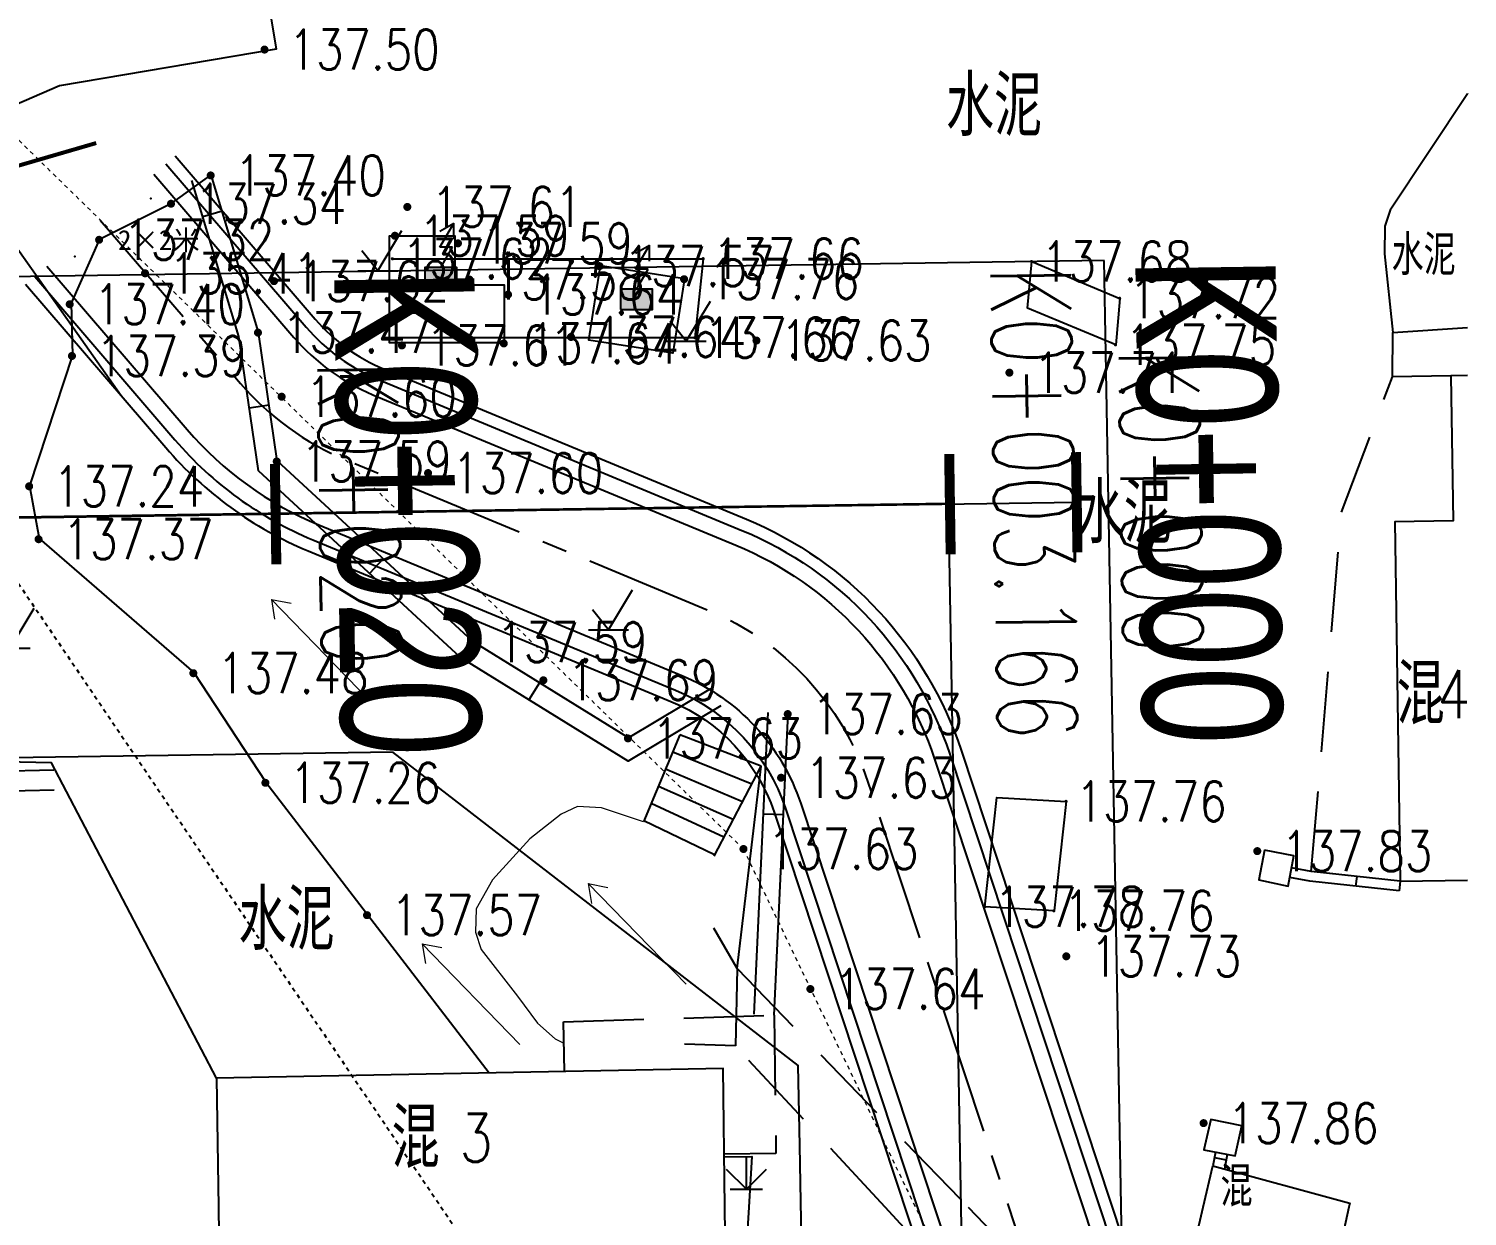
# Model space of a CAD drawing. Extents: x 529262 to 576451, y 2694391 to 2717535.
# Drawn here: x 564829.09 to 564864.99, y 2710002.35 to 2710031.97 of the extents above; entities that cross this region are included whole.
import ezdxf
from ezdxf.enums import TextEntityAlignment as Align
from ezdxf.xclip import XClip

# ---------------------------------------------------------------- set-up
doc = ezdxf.new("R2010")
doc.units = 0
doc.header["$XCLIPFRAME"] = 0
for name, pattern in [('CENTER', [50.8, 31.75, -6.35, 6.35, -6.35]), ('DASH', [0.35, 0.25, -0.1]), ('X2', [10, 8, -2]), ('X5', [3, 2, -1])]:
    doc.linetypes.add(name, pattern=pattern)
for name, color, linetype in [('a红线图', 1, 'Continuous'), ('DLSS', 4, 'Continuous'), ('DMTZ', 8, 'Continuous'), ('GCD', 8, 'Continuous'), ('GXYZ', 8, 'Continuous'), ('JMD', 8, 'Continuous'), ('PP-COM', 7, 'Continuous'), ('RD-中线', 40, 'Continuous'), ('RD-红线', 7, 'Continuous'), ('ZBTZ', 8, 'Continuous'), ('ZJ', 7, 'Continuous'), ('新建水沟', 7, 'Continuous'), ('桩号标注', 7, 'Continuous'), ('纵断_分栏文字', 7, 'Continuous'), ('道路中线', 90, 'Continuous')]:
    doc.layers.add(name, color=color, linetype=linetype)
doc.layers.add('SXSS', color=5, linetype='Continuous', lineweight=0)
doc.layers.add('SZ-ZH-DIM', color=7, linetype='Continuous', lineweight=0)
doc.styles.add('HZ', font='rs.shx', dxfattribs={"width": 0.8, "bigfont": 'hztxt.shx'})
doc.styles.add('SEMDI', font='smsim.shx', dxfattribs={"width": 0.75, "bigfont": 'smfs.shx'})
doc.styles.add('宋体', font='', dxfattribs={"width": 0.75})
doc.styles.get('宋体').set_extended_font_data('SimSun')
doc.linetypes.add('10421', pattern='A,2,[150,AAA.SHX,S=0.5,R=0,X=0,Y=0.5],1e-11', length=2)
doc.linetypes.add('10422', pattern='A,0.75,[150,AAA.SHX,S=0.5,R=0,X=0,Y=0.5],1.5,[177,AAA.SHX,S=1,R=0,X=0,Y=0.4],0.75', length=3)
doc.linetypes.add('1161', pattern='A,0,[149,AAA.SHX,S=0.15,R=0,X=0,Y=0],-1.6', length=1.6)
doc.linetypes.add('536', pattern='A,9.4,[169,AAA.SHX,S=1,R=0,X=0,Y=0.15],0.6', length=10)
doc.linetypes.add('8462', pattern='A,2,[157,AAA.SHX,S=1,R=0,X=0,Y=0.5],1e-09', length=2)

# ---------------------------------------------------------------- blocks, each defined once
blk = doc.blocks.new('A$C19FD0107')
at = {"layer": 'RD-中线', "color": 8, "linetype": 'Continuous'}
blk.add_lwpolyline([(-6145.953, 15629.525), (-6583.681, 15623.036, -0.057862), (-6611.221, 15625.821), (-6627.546, 15629.409, 0.058625), (-6655.452, 15632.188), (-7132.057, 15623.673)], format="xyb", dxfattribs=at)
at = {"layer": 'RD-中线', "color": 8, "flags": 128}
blk.add_lwpolyline([(-6142.974, 15463.891), (-6145.953, 15629.533)], dxfattribs=at)
at = {"layer": 'RD-红线', "color": 8, "linetype": 'Continuous', "flags": 128}
for points in [[(-6142.061, 15635.584), (-6242.014, 15634.102)], [(-6159.812, 15623.319), (-6241.85, 15622.103)]]:
    blk.add_lwpolyline(points, dxfattribs=at)
at = {"layer": 'RD-红线', "color": 8, "flags": 128}
for points in [[(-6139.408, 15488.081), (-6142.061, 15635.584)], [(-6147.408, 15487.968), (-6149.665, 15613.5)]]:
    blk.add_lwpolyline(points, dxfattribs=at)
at = {"layer": 'RD-红线', "color": 8}
blk.add_lwpolyline([(-6149.665, 15613.5), (-6149.701, 15615.5), (-6159.818, 15623.319), (-6159.812, 15623.319, 0.413289)], format="xyb", dxfattribs=at)
blk = doc.blocks.new('GC200')
at = {"linetype": 'Continuous', "const_width": 0.2, "flags": 128}
blk.add_lwpolyline([(-0.1, 0, 1), (0.1, 0, 1)], format="xyb", close=True, dxfattribs=at)
blk = doc.blocks.new('gc123')
at = {"color": 8}
for p, q in [((0, 0), (1.2, 2)), ((0, 0), (-0.8, 1)), ((-1, 0), (1, 0))]:
    blk.add_line(p, q, dxfattribs=at)
blk = doc.blocks.new('*U75')
at = {"linetype": 'Continuous'}
for points in [[(0.8, 1), (-0.8, 1), (0.8, 0)], [(-0.8, 0), (0.8, 0), (-0.8, 1)], [(0.8, 0), (-0.8, 0), (0, 0)]]:
    blk.add_solid(points, dxfattribs=at)
blk = doc.blocks.new('gc129')
at = {"linetype": 'Continuous', "flags": 128}
for points in [[(-0.052, 2), (0.641, 3.2)], [(-0.052, 2.8), (0.641, 3.2)], [(0.641, 2.4), (0.641, 3.2)], [(0.577, 2), (-0.052, 2)], [(0, 1), (0.577, 2)], [(-0.8, 0), (0, 0), (0.8, 0), (0.8, 1), (-0.8, 1), (-0.8, 0)]]:
    blk.add_lwpolyline(points, dxfattribs=at)
at = {"linetype": 'Continuous'}
blk.add_blockref('*U75', (0, 0), dxfattribs=at)
blk = doc.blocks.new('gc086')
at = {"color": 8}
for p, q in [((0, 0), (7, 0)), ((7, 0), (6.181, 0.574)), ((7, 0), (6.181, -0.574))]:
    blk.add_line(p, q, dxfattribs=at)
blk = doc.blocks.new('gc124')
at = {"color": 8}
for p, q in [((0, 0), (0, 1.6)), ((-1, 1), (0, 0)), ((0, 0), (1, 1)), ((-0.8, 0), (0.8, 0))]:
    blk.add_line(p, q, dxfattribs=at)

msp = doc.modelspace()

# ---------------------------------------------------------------- linework, layer by layer
at = {"color": 8, "linetype": 'Continuous'}
msp.add_lwpolyline([(564823.042, 2710032.855), (564834.707, 2710034.822), (564835.261, 2710031.466), (564829.85, 2710030.548), (564823.364, 2710027.737), (564822.986, 2710029.439)], close=True, dxfattribs=at)
msp.add_lwpolyline([(564823.042, 2710032.855), (564834.707, 2710034.822), (564835.261, 2710031.466), (564829.85, 2710030.548), (564823.364, 2710027.737), (564822.986, 2710029.439)], close=True, dxfattribs=at)
at = {"layer": 'a红线图', "color": 8, "linetype": 'DASH', "lineweight": 0, "ltscale": 0.1}
msp.add_lwpolyline([(564784.704, 2710086.502), (564800.867, 2710062.862), (564801.879, 2710061.771), (564806.974, 2710058.714), (564813.779, 2710055.824), (564815.932, 2710054.539), (564820.029, 2710050.614), (564821.476, 2710049.061), (564822.951, 2710045.784), (564823.712, 2710043.369), (564824.69, 2710033.245), (564846.919, 2710011.513), (564857.192, 2709990.133), (564856.518, 2709935.292)], dxfattribs=at)
msp.add_lwpolyline([(564784.704, 2710086.502), (564800.867, 2710062.862), (564801.879, 2710061.771), (564806.974, 2710058.714), (564813.779, 2710055.824), (564815.932, 2710054.539), (564820.029, 2710050.614), (564821.476, 2710049.061), (564822.951, 2710045.784), (564823.712, 2710043.369), (564824.69, 2710033.245), (564846.919, 2710011.513), (564857.192, 2709990.133), (564856.518, 2709935.292)], dxfattribs=at)
at = {"layer": 'DLSS', "linetype": 'Continuous'}
for p, q in [((564846.768, 2710008.524), (564846.186, 2710009.536)), ((564846.768, 2710008.524), (564846.729, 2710006.593)), ((564846.729, 2710006.593), (564845.45, 2710006.641))]:
    msp.add_line(p, q, dxfattribs=at)
at = {"layer": 'DLSS', "linetype": 'X5'}
for p, q in [((564846.768, 2710008.524), (564852.534, 2710002.568)), ((564850.462, 2710002.568), (564846.729, 2710006.593)), ((564857.348, 2709995.145), (564850.462, 2710002.568)), ((564852.534, 2710002.568), (564857.417, 2709997.525))]:
    msp.add_line(p, q, dxfattribs=at)
at = {"layer": 'DLSS', "linetype": 'Continuous'}
msp.add_lwpolyline([(564864.998, 2710030.358), (564864.994, 2710030.353), (564863.07, 2710027.446), (564862.937, 2710027.047)], dxfattribs=at)
at = {"layer": 'DLSS', "linetype": 'X2', "const_width": 0.1, "elevation": 139.065, "flags": 128}
msp.add_lwpolyline([(564614.998, 2710015.203), (564616.215, 2710015.098), (564631.121, 2710015.821), (564639.419, 2710016.818), (564650.528, 2710017.256), (564660.184, 2710017.649), (564683.411, 2710017.386), (564704.59, 2710016.995), (564817.388, 2710024.229), (564820.313, 2710026.08), (564830.77, 2710029.122)], dxfattribs=at)
at = {"layer": 'DLSS', "linetype": 'Continuous', "elevation": 137.667, "flags": 128}
msp.add_lwpolyline([(564862.937, 2710027.047), (564862.924, 2710026.357), (564863.132, 2710024.397)], dxfattribs=at)
at = {"layer": 'DLSS', "linetype": 'Continuous'}
for p in [(564832.135, 2710027.735, 137.273), (564832.135, 2710027.735, 137.273), (564830.235, 2710026.287, 137.573), (564830.235, 2710026.287, 137.573), (564830.235, 2710026.287, 137.573)]:
    msp.add_point(p, dxfattribs=at)
at = {"layer": 'DMTZ', "linetype": '10421', "flags": 128}
msp.add_lwpolyline([(564833.633, 2710028.327), (564832.648, 2710027.623)], dxfattribs=at)
msp.add_lwpolyline([(564833.633, 2710028.327), (564832.648, 2710027.623)], dxfattribs=at)
at = {"layer": 'DMTZ', "linetype": '10422', "flags": 128}
for points in [[(564830.854, 2710026.723), (564830.141, 2710025.123), (564830.176, 2710023.825), (564829.107, 2710020.573), (564829.342, 2710019.253), (564833.206, 2710015.91), (564835.004, 2710013.175), (564840.577, 2710005.921)], [(564830.854, 2710026.723), (564830.141, 2710025.123), (564830.176, 2710023.825), (564829.107, 2710020.573), (564829.342, 2710019.253), (564833.206, 2710015.91), (564835.004, 2710013.175), (564840.577, 2710005.921)], [(564846.768, 2710008.524), (564847.312, 2710013.084), (564847.37, 2710013.571)]]:
    msp.add_lwpolyline(points, dxfattribs=at)
at = {"layer": 'GXYZ', "linetype": '536'}
for points in [[(564838.09, 2710025.582), (564838.09, 2710026.808), (564839.721, 2710026.808), (564839.721, 2710025.582), (564840.954, 2710025.582), (564840.954, 2710024.138), (564838.09, 2710024.138)], [(564838.09, 2710025.582), (564838.09, 2710026.808), (564839.721, 2710026.808), (564839.721, 2710025.582), (564840.954, 2710025.582), (564840.954, 2710024.138), (564838.09, 2710024.138)], [(564843.354, 2710026.065), (564845.45, 2710025.741), (564845.162, 2710023.879), (564843.066, 2710024.203)]]:
    msp.add_lwpolyline(points, close=True, dxfattribs=at)
at = {"layer": 'GXYZ', "linetype": 'Continuous', "flags": 128}
for points in [[(564854.119, 2710026.164), (564856.317, 2710025.246), (564856.216, 2710024.084), (564854.018, 2710025.002)], [(564854.98, 2710012.693), (564854.677, 2710009.964), (564852.948, 2710010.062), (564853.251, 2710012.791)]]:
    msp.add_lwpolyline(points, close=True, dxfattribs=at)
at = {"layer": 'JMD', "linetype": 'Continuous'}
for p, q in [((564833.911, 2710027.426), (564833.432, 2710027.282)), ((564833.911, 2710027.426), (564833.432, 2710027.282)), ((564835.086, 2710022.579), (564834.591, 2710022.507)), ((564835.086, 2710022.579), (564834.591, 2710022.507)), ((564835.086, 2710022.579), (564834.591, 2710022.507)), ((564837.932, 2710018.751), (564837.593, 2710018.383)), ((564837.932, 2710018.751), (564837.593, 2710018.383)), ((564841.832, 2710015.657), (564841.569, 2710015.231)), ((564845.338, 2710014.356), (564844.431, 2710012.184)), ((564847.37, 2710013.571), (564845.338, 2710014.356)), ((564847.137, 2710013.129), (564845.159, 2710013.927)), ((564846.904, 2710012.686), (564844.979, 2710013.498)), ((564846.19, 2710011.331), (564847.37, 2710013.571)), ((564846.671, 2710012.244), (564844.8, 2710013.069)), ((564846.438, 2710011.802), (564844.621, 2710012.64)), ((564847.923, 2710012.357), (564847.424, 2710012.38)), ((564846.204, 2710011.359), (564844.442, 2710012.211)), ((564862.231, 2710010.822), (564862.205, 2710010.583)), ((564863.319, 2710010.702), (564863.292, 2710010.463)), ((564858.68, 2710003.809), (564858.974, 2710003.75))]:
    msp.add_line(p, q, dxfattribs=at)
at = {"layer": 'JMD', "linetype": 'Continuous', "flags": 128}
for points in [[(564846.36, 2710015.078), (564844.05, 2710013.698), (564839.866, 2710016.284), (564834.819, 2710020.946), (564834.33, 2710024.298), (564833.16, 2710028.185)], [(564846.36, 2710015.078), (564844.05, 2710013.698), (564839.866, 2710016.284), (564834.819, 2710020.946), (564834.33, 2710024.298), (564833.16, 2710028.185)], [(564846.104, 2710015.507), (564844.054, 2710014.283), (564840.17, 2710016.684), (564835.288, 2710021.193), (564834.819, 2710024.407), (564833.639, 2710028.329)], [(564846.104, 2710015.507), (564844.054, 2710014.283), (564840.17, 2710016.684), (564835.288, 2710021.193), (564834.819, 2710024.407), (564833.639, 2710028.329)], [(564830.854, 2710026.723), (564832.648, 2710027.623)], [(564830.854, 2710026.723), (564832.648, 2710027.623)], [(564838.167, 2710026.231), (564845.922, 2710026.233), (564845.714, 2710024.263), (564837.959, 2710024.261)], [(564838.167, 2710026.231), (564845.922, 2710026.233), (564845.714, 2710024.263), (564837.959, 2710024.261)], [(564854.119, 2710026.164), (564856.317, 2710025.246), (564856.216, 2710024.084), (564854.018, 2710025.002)], [(564864.998, 2710023.318), (564864.584, 2710023.313), (564864.642, 2710019.697), (564863.184, 2710019.674), (564863.319, 2710010.702), (564864.998, 2710010.728)], [(564847.19, 2710007.385), (564847.543, 2710014.913)], [(564847.69, 2710007.362), (564848.042, 2710014.89), (564848.042, 2710014.89)], [(564829.709, 2710013.472), (564472.921, 2710006.389)], [(564829.719, 2710012.972), (564472.931, 2710005.89)], [(564854.98, 2710012.693), (564854.677, 2710009.964), (564852.948, 2710010.062), (564853.251, 2710012.791)], [(564863.319, 2710010.702), (564861.099, 2710010.946), (564860.604, 2710011.036)], [(564863.292, 2710010.463), (564861.064, 2710010.708), (564860.561, 2710010.8)], [(564846.458, 2710002.568), (564846.415, 2710006.031), (564833.773, 2710005.793), (564833.819, 2710002.568)], [(564846.458, 2710002.568), (564846.415, 2710006.031), (564833.773, 2710005.793), (564833.819, 2710002.568)], [(564858.707, 2710003.947), (564858.638, 2710003.601)], [(564859.002, 2710003.888), (564858.928, 2710003.522)], [(564833.819, 2710002.568), (564833.856, 2709999.882), (564842.389, 2710000.043), (564842.417, 2709998.577), (564846.508, 2709998.586), (564846.458, 2710002.568)], [(564833.819, 2710002.568), (564833.856, 2709999.882), (564842.389, 2710000.043), (564842.417, 2709998.577), (564846.508, 2709998.586), (564846.458, 2710002.568)]]:
    msp.add_lwpolyline(points, dxfattribs=at)
at = {"layer": 'JMD', "linetype": 'X5'}
for points in [[(564864.584, 2710023.313), (564863.126, 2710023.29), (564863.132, 2710024.397), (564864.998, 2710024.521)], [(564863.319, 2710010.702), (564861.099, 2710010.946), (564861.855, 2710019.915), (564863.126, 2710023.29)]]:
    msp.add_lwpolyline(points, dxfattribs=at)
at = {"layer": 'JMD', "linetype": 'Continuous', "flags": 128}
for points, elevation in [([(564859.929, 2710011.476), (564859.786, 2710010.74), (564860.522, 2710010.583), (564860.659, 2710011.334)], 137.806), ([(564859.367, 2710004.6), (564858.588, 2710004.757), (564858.417, 2710004.006), (564859.196, 2710003.849)], 138.259)]:
    msp.add_lwpolyline(points, close=True, dxfattribs=dict(at, elevation=elevation))
at = {"layer": 'JMD', "linetype": 'X5', "elevation": 138.44}
msp.add_lwpolyline([(564842.458, 2710005.956), (564842.435, 2710007.197), (564847.69, 2710007.362), (564847.735, 2710003.91), (564846.441, 2710003.894)], dxfattribs=at)
at = {"layer": 'JMD', "linetype": 'Continuous', "elevation": 138.219, "flags": 128}
for points in [[(564858.399, 2710002.568), (564858.638, 2710003.601), (564862.058, 2710002.669), (564862.036, 2710002.568)], [(564862.036, 2710002.568), (564860.853, 2709997.146), (564857.402, 2709998.261), (564858.399, 2710002.568)]]:
    msp.add_lwpolyline(points, dxfattribs=at)
at = {"layer": 'PP-COM', "color": 8, "flags": 128}
for points in [[(564832.738, 2710028.801), (564836.237, 2710024.726, 0.117626), (564837.944, 2710023.489), (564847, 2710019.735, -0.217868), (564852.357, 2710013.97), (564856.398, 2710001.768, 0.097737), (564857.263, 2710000.237), (564860.098, 2709996.936)], [(564832.51, 2710028.606), (564836.01, 2710024.531, 0.117626), (564837.829, 2710023.212), (564846.885, 2710019.458, -0.217868), (564852.073, 2710013.876), (564856.113, 2710001.674, 0.097737), (564857.036, 2710000.042), (564859.87, 2709996.74)], [(564832.207, 2710028.345), (564835.706, 2710024.27, 0.117626), (564837.675, 2710022.843), (564846.732, 2710019.088, -0.217868), (564851.693, 2710013.75), (564855.733, 2710001.548, 0.097737), (564856.732, 2709999.781), (564859.567, 2709996.48)], [(564829.537, 2710026.053), (564833.037, 2710021.978, 0.117626), (564836.328, 2710019.592), (564845.385, 2710015.838, -0.217868), (564848.353, 2710012.644), (564852.393, 2710000.442, 0.097737), (564854.063, 2709997.489), (564856.898, 2709994.188)], [(564829.006, 2710025.597), (564832.506, 2710021.522, 0.117626), (564836.06, 2710018.946), (564845.116, 2710015.192, -0.217868), (564847.688, 2710012.424), (564851.729, 2710000.222, 0.097737), (564853.532, 2709997.033), (564856.366, 2709993.732)], [(564829.234, 2710025.793), (564832.733, 2710021.717, 0.117626), (564836.175, 2710019.223), (564845.231, 2710015.469, -0.217868), (564847.973, 2710012.519), (564852.013, 2710000.316, 0.097737), (564853.759, 2709997.229), (564856.594, 2709993.927)]]:
    msp.add_lwpolyline(points, format="xyb", dxfattribs=at)
at = {"layer": 'PP-COM', "color": 8, "linetype": 'CENTER', "ltscale": 0.1, "flags": 128}
msp.add_lwpolyline([(564830.872, 2710027.199), (564834.371, 2710023.124, 0.117626), (564837.002, 2710021.218), (564846.058, 2710017.463, -0.217868), (564850.023, 2710013.197), (564854.063, 2710000.995, 0.097737), (564855.397, 2709998.635), (564858.232, 2709995.334)], format="xyb", dxfattribs=at)
at = {"layer": 'SXSS', "color": 8, "linetype": '8462', "flags": 128}
msp.add_lwpolyline([(564844.431, 2710012.184), (564843.38, 2710012.531), (564842.78, 2710012.568), (564842.375, 2710012.378), (564841.592, 2710011.76), (564840.662, 2710010.741), (564840.255, 2710010.018), (564840.236, 2710009.436), (564840.376, 2710009), (564841.282, 2710007.838), (564841.782, 2710007.165), (564842.228, 2710006.771), (564842.445, 2710006.66)], dxfattribs=at)
msp.add_lwpolyline([(564844.431, 2710012.184), (564843.38, 2710012.531), (564842.78, 2710012.568), (564842.375, 2710012.378), (564841.592, 2710011.76), (564840.662, 2710010.741), (564840.255, 2710010.018), (564840.236, 2710009.436), (564840.376, 2710009), (564841.282, 2710007.838), (564841.782, 2710007.165), (564842.228, 2710006.771), (564842.445, 2710006.66)], dxfattribs=at)
at = {"layer": 'SZ-ZH-DIM', "color": 0, "const_width": 0.25, "elevation": 140}
for points in [[(564852.097, 2710018.862), (564852.06, 2710021.362)], [(564855.262, 2710018.909), (564855.225, 2710021.409)], [(564835.265, 2710018.612), (564835.228, 2710021.112)]]:
    msp.add_lwpolyline(points, dxfattribs=at)
at = {"layer": 'ZBTZ', "linetype": '1161', "flags": 128}
msp.add_lwpolyline([(564833.773, 2710005.793), (564829.655, 2710013.659), (564823.401, 2710013.792), (564801.259, 2710013.38)], dxfattribs=at)
at = {"layer": 'ZBTZ', "linetype": '1161'}
for points in [[(564846.442, 2710003.826), (564847.133, 2710003.835), (564847.056, 2710002.568)], [(564847.056, 2710002.568), (564846.812, 2709998.543), (564846.508, 2709998.586)]]:
    msp.add_lwpolyline(points, dxfattribs=at)
at = {"layer": '新建水沟', "color": 5, "linetype": 'DASH', "ltscale": 0.1, "elevation": 143.04}
msp.add_lwpolyline([(564692.655, 2710239.775), (564722.404, 2710203.912), (564749.087, 2710144.577), (564801.321, 2710058.696), (564858.94, 2709973.728), (564856.64, 2709887.325), (564736.482, 2709870.316), (564671.801, 2709755.331), (564665.716, 2709733.478), (564684.342, 2709714.784), (564705.355, 2709682.444), (564764.149, 2709670.422), (564829.539, 2709662.444), (564838.011, 2709659.606), (564818.767, 2709548.337)], dxfattribs=at)
msp.add_lwpolyline([(564692.655, 2710239.775), (564722.404, 2710203.912), (564749.087, 2710144.577), (564801.321, 2710058.696), (564858.94, 2709973.728), (564856.64, 2709887.325), (564736.482, 2709870.316), (564671.801, 2709755.331), (564665.716, 2709733.478), (564684.342, 2709714.784), (564705.355, 2709682.444), (564764.149, 2709670.422), (564829.539, 2709662.444), (564838.011, 2709659.606), (564818.767, 2709548.337)], dxfattribs=at)
msp.add_lwpolyline([(564692.655, 2710239.775), (564722.404, 2710203.912), (564749.087, 2710144.577), (564801.321, 2710058.696), (564858.94, 2709973.728), (564856.64, 2709887.325), (564736.482, 2709870.316), (564671.801, 2709755.331), (564665.716, 2709733.478), (564684.342, 2709714.784), (564705.355, 2709682.444), (564764.149, 2709670.422), (564829.539, 2709662.444), (564838.011, 2709659.606), (564818.767, 2709548.337)], dxfattribs=at)
at = {"layer": '桩号标注', "const_width": 0.25}
for points in [[(564855.262, 2710018.909), (564855.225, 2710021.409)], [(564835.265, 2710018.612), (564835.228, 2710021.112)]]:
    msp.add_lwpolyline(points, dxfattribs=at)
at = {"layer": '纵断_分栏文字', "color": 3, "elevation": 143.04}
msp.add_lwpolyline([(564782.178, 2710047.275), (564814.121, 2710047.275), (564831.389, 2710022.823)], dxfattribs=at)
at = {"layer": '道路中线'}
msp.add_lwpolyline([(564377.047, 2710013.07), (564855.244, 2710020.159)], dxfattribs=at)

# ---------------------------------------------------------------- block references
at = {"layer": 'GCD', "color": 3, "linetype": 'Continuous'}
ref = msp.add_blockref('GC200', (564834.97, 2710031.453, 137.497), dxfattribs=dict(at, xscale=0.5, yscale=0.5, zscale=0.5))
ref.add_attrib('height', '137.50', dxfattribs={"linetype": 'Continuous', "height": 1, "style": 'HZ', "width": 0.8}).set_placement((564835.57, 2710031.453, 137.497), align=Align.MIDDLE_LEFT)
ref = msp.add_blockref('GC200', (564834.97, 2710031.453, 137.497), dxfattribs=dict(at, xscale=0.5, yscale=0.5, zscale=0.5))
ref.add_attrib('height', '137.50', dxfattribs={"linetype": 'Continuous', "height": 1, "style": 'HZ', "width": 0.8}).set_placement((564835.57, 2710031.453, 137.497), align=Align.MIDDLE_LEFT)
ref = msp.add_blockref('GC200', (564833.627, 2710028.313, 137.403), dxfattribs=dict(at, xscale=0.5, yscale=0.5, zscale=0.5))
ref.add_attrib('height', '137.40', dxfattribs={"linetype": 'Continuous', "height": 1, "style": 'HZ', "width": 0.8}).set_placement((564834.227, 2710028.313, 137.403), align=Align.MIDDLE_LEFT)
ref = msp.add_blockref('GC200', (564833.627, 2710028.313, 137.403), dxfattribs=dict(at, xscale=0.5, yscale=0.5, zscale=0.5))
ref.add_attrib('height', '137.40', dxfattribs={"linetype": 'Continuous', "height": 1, "style": 'HZ', "width": 0.8}).set_placement((564834.227, 2710028.313, 137.403), align=Align.MIDDLE_LEFT)
ref = msp.add_blockref('GC200', (564832.636, 2710027.607, 137.343), dxfattribs=dict(at, xscale=0.5, yscale=0.5, zscale=0.5))
ref.add_attrib('height', '137.34', dxfattribs={"linetype": 'Continuous', "height": 1, "style": 'HZ', "width": 0.8}).set_placement((564833.236, 2710027.607, 137.343), align=Align.MIDDLE_LEFT)
ref = msp.add_blockref('GC200', (564832.636, 2710027.607, 137.343), dxfattribs=dict(at, xscale=0.5, yscale=0.5, zscale=0.5))
ref.add_attrib('height', '137.34', dxfattribs={"linetype": 'Continuous', "height": 1, "style": 'HZ', "width": 0.8}).set_placement((564833.236, 2710027.607, 137.343), align=Align.MIDDLE_LEFT)
at = {"layer": 'GCD', "linetype": 'Continuous'}
ref = msp.add_blockref('GC200', (564838.535, 2710027.527, 137.61), dxfattribs=dict(at, xscale=0.5, yscale=0.5, zscale=0.5))
ref.add_attrib('height', '137.61', dxfattribs={"linetype": 'Continuous', "height": 1, "style": 'HZ', "width": 0.8}).set_placement((564839.135, 2710027.527, 137.61), align=Align.MIDDLE_LEFT)
at = {"layer": 'GCD', "color": 3, "linetype": 'Continuous'}
ref = msp.add_blockref('GC200', (564830.842, 2710026.707, 137.318), dxfattribs=dict(at, xscale=0.5, yscale=0.5, zscale=0.5))
ref.add_attrib('height', '137.32', dxfattribs={"linetype": 'Continuous', "height": 1, "style": 'HZ', "width": 0.8}).set_placement((564831.442, 2710026.707, 137.318), align=Align.MIDDLE_LEFT)
ref = msp.add_blockref('GC200', (564830.842, 2710026.707, 137.318), dxfattribs=dict(at, xscale=0.5, yscale=0.5, zscale=0.5))
ref.add_attrib('height', '137.32', dxfattribs={"linetype": 'Continuous', "height": 1, "style": 'HZ', "width": 0.8}).set_placement((564831.442, 2710026.707, 137.318), align=Align.MIDDLE_LEFT)
ref = msp.add_blockref('GC200', (564838.224, 2710026.808, 137.589), dxfattribs=dict(at, xscale=0.5, yscale=0.5, zscale=0.5))
ref.add_attrib('height', '137.59', dxfattribs={"linetype": 'Continuous', "height": 1, "style": 'HZ', "width": 0.8}).set_placement((564838.824, 2710026.808, 137.589), align=Align.MIDDLE_LEFT)
ref = msp.add_blockref('GC200', (564838.224, 2710026.808, 137.589), dxfattribs=dict(at, xscale=0.5, yscale=0.5, zscale=0.5))
ref.add_attrib('height', '137.59', dxfattribs={"linetype": 'Continuous', "height": 1, "style": 'HZ', "width": 0.8}).set_placement((564838.824, 2710026.808, 137.589), align=Align.MIDDLE_LEFT)
ref = msp.add_blockref('GC200', (564839.799, 2710026.619, 137.591), dxfattribs=dict(at, xscale=0.5, yscale=0.5, zscale=0.5))
ref.add_attrib('height', '137.59', dxfattribs={"linetype": 'Continuous', "height": 1, "style": 'HZ', "width": 0.8}).set_placement((564840.399, 2710026.619, 137.591), align=Align.MIDDLE_LEFT)
ref = msp.add_blockref('GC200', (564839.799, 2710026.619, 137.591), dxfattribs=dict(at, xscale=0.5, yscale=0.5, zscale=0.5))
ref.add_attrib('height', '137.59', dxfattribs={"linetype": 'Continuous', "height": 1, "style": 'HZ', "width": 0.8}).set_placement((564840.399, 2710026.619, 137.591), align=Align.MIDDLE_LEFT)
at = {"layer": 'GCD', "linetype": 'Continuous'}
ref = msp.add_blockref('GC200', (564838.163, 2710026.234, 137.616), dxfattribs=dict(at, xscale=0.1999999999534339, yscale=0.1999999999534339, zscale=0.1999999999534339))
ref.add_attrib('height', '137.62', dxfattribs={"linetype": 'Continuous', "height": 1, "style": 'HZ', "width": 0.8}).set_placement((564838.403, 2710026.234, 137.616), align=Align.MIDDLE_LEFT)
ref = msp.add_blockref('GC200', (564838.163, 2710026.234, 137.616), dxfattribs=dict(at, xscale=0.1999999999534339, yscale=0.1999999999534339, zscale=0.1999999999534339))
ref.add_attrib('height', '137.62', dxfattribs={"linetype": 'Continuous', "height": 1, "style": 'HZ', "width": 0.8}).set_placement((564838.403, 2710026.234, 137.616), align=Align.MIDDLE_LEFT)
ref = msp.add_blockref('GC200', (564845.918, 2710026.236, 137.66), dxfattribs=dict(at, xscale=0.1999999999534339, yscale=0.1999999999534339, zscale=0.1999999999534339))
ref.add_attrib('height', '137.66', dxfattribs={"linetype": 'Continuous', "height": 1, "style": 'HZ', "width": 0.8}).set_placement((564846.158, 2710026.236, 137.66), align=Align.MIDDLE_LEFT)
ref = msp.add_blockref('GC200', (564845.918, 2710026.236, 137.66), dxfattribs=dict(at, xscale=0.1999999999534339, yscale=0.1999999999534339, zscale=0.1999999999534339))
ref.add_attrib('height', '137.66', dxfattribs={"linetype": 'Continuous', "height": 1, "style": 'HZ', "width": 0.8}).set_placement((564846.158, 2710026.236, 137.66), align=Align.MIDDLE_LEFT)
ref = msp.add_blockref('GC200', (564854.115, 2710026.167, 137.682), dxfattribs=dict(at, xscale=0.1999999999534339, yscale=0.1999999999534339, zscale=0.1999999999534339))
ref.add_attrib('height', '137.68', dxfattribs={"linetype": 'Continuous', "height": 1, "style": 'HZ', "width": 0.8}).set_placement((564854.355, 2710026.167, 137.682), align=Align.MIDDLE_LEFT)
ref = msp.add_blockref('GC200', (564854.115, 2710026.167, 137.682), dxfattribs=dict(at, xscale=0.1999999999534339, yscale=0.1999999999534339, zscale=0.1999999999534339))
ref.add_attrib('height', '137.68', dxfattribs={"linetype": 'Continuous', "height": 1, "style": 'HZ', "width": 0.8}).set_placement((564854.355, 2710026.167, 137.682), align=Align.MIDDLE_LEFT)
at = {"layer": 'GCD', "color": 3, "linetype": 'Continuous'}
ref = msp.add_blockref('GC200', (564831.988, 2710025.871, 135.414), dxfattribs=dict(at, xscale=0.5, yscale=0.5, zscale=0.5))
ref.add_attrib('height', '135.41', dxfattribs={"linetype": 'Continuous', "height": 1, "style": 'HZ', "width": 0.8}).set_placement((564832.588, 2710025.871, 135.414), align=Align.MIDDLE_LEFT)
ref = msp.add_blockref('GC200', (564831.988, 2710025.871, 135.414), dxfattribs=dict(at, xscale=0.5, yscale=0.5, zscale=0.5))
ref.add_attrib('height', '135.41', dxfattribs={"linetype": 'Continuous', "height": 1, "style": 'HZ', "width": 0.8}).set_placement((564832.588, 2710025.871, 135.414), align=Align.MIDDLE_LEFT)
ref = msp.add_blockref('GC200', (564843.333, 2710026.05, 137.568), dxfattribs=dict(at, xscale=0.5, yscale=0.5, zscale=0.5))
ref.add_attrib('height', '137.57', dxfattribs={"linetype": 'Continuous', "height": 1, "style": 'HZ', "width": 0.8}).set_placement((564843.933, 2710026.05, 137.568), align=Align.MIDDLE_LEFT)
at = {"layer": 'GCD', "linetype": 'Continuous'}
ref = msp.add_blockref('GC200', (564835.206, 2710025.676, 137.621), dxfattribs=dict(at, xscale=0.5, yscale=0.5, zscale=0.5))
ref.add_attrib('height', '137.62', dxfattribs={"linetype": 'Continuous', "height": 1, "style": 'HZ', "width": 0.8}).set_placement((564835.806, 2710025.676, 137.621), align=Align.MIDDLE_LEFT)
at = {"layer": 'GCD', "color": 3, "linetype": 'Continuous'}
ref = msp.add_blockref('GC200', (564840.087, 2710025.715, 137.579), dxfattribs=dict(at, xscale=0.5, yscale=0.5, zscale=0.5))
ref.add_attrib('height', '137.58', dxfattribs={"linetype": 'Continuous', "height": 1, "style": 'HZ', "width": 0.8}).set_placement((564840.687, 2710025.715, 137.579), align=Align.MIDDLE_LEFT)
ref = msp.add_blockref('GC200', (564840.087, 2710025.715, 137.579), dxfattribs=dict(at, xscale=0.5, yscale=0.5, zscale=0.5))
ref.add_attrib('height', '137.58', dxfattribs={"linetype": 'Continuous', "height": 1, "style": 'HZ', "width": 0.8}).set_placement((564840.687, 2710025.715, 137.579), align=Align.MIDDLE_LEFT)
ref = msp.add_blockref('GC200', (564845.443, 2710025.725, 137.763), dxfattribs=dict(at, xscale=0.5, yscale=0.5, zscale=0.5))
ref.add_attrib('height', '137.76', dxfattribs={"linetype": 'Continuous', "height": 1, "style": 'HZ', "width": 0.8}).set_placement((564846.043, 2710025.725, 137.763), align=Align.MIDDLE_LEFT)
ref = msp.add_blockref('GC200', (564830.108, 2710025.1, 137.401), dxfattribs=dict(at, xscale=0.5, yscale=0.5, zscale=0.5))
ref.add_attrib('height', '137.40', dxfattribs={"linetype": 'Continuous', "height": 1, "style": 'HZ', "width": 0.8}).set_placement((564830.708, 2710025.1, 137.401), align=Align.MIDDLE_LEFT)
ref = msp.add_blockref('GC200', (564830.108, 2710025.1, 137.401), dxfattribs=dict(at, xscale=0.5, yscale=0.5, zscale=0.5))
ref.add_attrib('height', '137.40', dxfattribs={"linetype": 'Continuous', "height": 1, "style": 'HZ', "width": 0.8}).set_placement((564830.708, 2710025.1, 137.401), align=Align.MIDDLE_LEFT)
ref = msp.add_blockref('GC200', (564841.049, 2710025.34, 137.642), dxfattribs=dict(at, xscale=0.5, yscale=0.5, zscale=0.5))
ref.add_attrib('height', '137.64', dxfattribs={"linetype": 'Continuous', "height": 1, "style": 'HZ', "width": 0.8}).set_placement((564841.649, 2710025.34, 137.642), align=Align.MIDDLE_LEFT)
ref = msp.add_blockref('GC200', (564841.049, 2710025.34, 137.642), dxfattribs=dict(at, xscale=0.5, yscale=0.5, zscale=0.5))
ref.add_attrib('height', '137.64', dxfattribs={"linetype": 'Continuous', "height": 1, "style": 'HZ', "width": 0.8}).set_placement((564841.649, 2710025.34, 137.642), align=Align.MIDDLE_LEFT)
at = {"layer": 'GCD', "linetype": 'Continuous'}
ref = msp.add_blockref('GC200', (564856.313, 2710025.249, 137.716), dxfattribs=dict(at, xscale=0.1999999999534339, yscale=0.1999999999534339, zscale=0.1999999999534339))
ref.add_attrib('height', '137.72', dxfattribs={"linetype": 'Continuous', "height": 1, "style": 'HZ', "width": 0.8}).set_placement((564856.553, 2710025.249, 137.716), align=Align.MIDDLE_LEFT)
ref = msp.add_blockref('GC200', (564856.313, 2710025.249, 137.716), dxfattribs=dict(at, xscale=0.1999999999534339, yscale=0.1999999999534339, zscale=0.1999999999534339))
ref.add_attrib('height', '137.72', dxfattribs={"linetype": 'Continuous', "height": 1, "style": 'HZ', "width": 0.8}).set_placement((564856.553, 2710025.249, 137.716), align=Align.MIDDLE_LEFT)
at = {"layer": 'GCD', "color": 3, "linetype": 'Continuous'}
ref = msp.add_blockref('GC200', (564834.807, 2710024.391, 137.474), dxfattribs=dict(at, xscale=0.5, yscale=0.5, zscale=0.5))
ref.add_attrib('height', '137.47', dxfattribs={"linetype": 'Continuous', "height": 1, "style": 'HZ', "width": 0.8}).set_placement((564835.407, 2710024.391, 137.474), align=Align.MIDDLE_LEFT)
ref = msp.add_blockref('GC200', (564834.807, 2710024.391, 137.474), dxfattribs=dict(at, xscale=0.5, yscale=0.5, zscale=0.5))
ref.add_attrib('height', '137.47', dxfattribs={"linetype": 'Continuous', "height": 1, "style": 'HZ', "width": 0.8}).set_placement((564835.407, 2710024.391, 137.474), align=Align.MIDDLE_LEFT)
ref = msp.add_blockref('GC200', (564838.4, 2710024.072, 137.611), dxfattribs=dict(at, xscale=0.5, yscale=0.5, zscale=0.5))
ref.add_attrib('height', '137.61', dxfattribs={"linetype": 'Continuous', "height": 1, "style": 'HZ', "width": 0.8}).set_placement((564839, 2710024.072, 137.611), align=Align.MIDDLE_LEFT)
ref = msp.add_blockref('GC200', (564838.4, 2710024.072, 137.611), dxfattribs=dict(at, xscale=0.5, yscale=0.5, zscale=0.5))
ref.add_attrib('height', '137.61', dxfattribs={"linetype": 'Continuous', "height": 1, "style": 'HZ', "width": 0.8}).set_placement((564839, 2710024.072, 137.611), align=Align.MIDDLE_LEFT)
ref = msp.add_blockref('GC200', (564840.942, 2710024.122, 137.636), dxfattribs=dict(at, xscale=0.5, yscale=0.5, zscale=0.5))
ref.add_attrib('height', '137.64', dxfattribs={"linetype": 'Continuous', "height": 1, "style": 'HZ', "width": 0.8}).set_placement((564841.542, 2710024.122, 137.636), align=Align.MIDDLE_LEFT)
ref = msp.add_blockref('GC200', (564840.942, 2710024.122, 137.636), dxfattribs=dict(at, xscale=0.5, yscale=0.5, zscale=0.5))
ref.add_attrib('height', '137.64', dxfattribs={"linetype": 'Continuous', "height": 1, "style": 'HZ', "width": 0.8}).set_placement((564841.542, 2710024.122, 137.636), align=Align.MIDDLE_LEFT)
ref = msp.add_blockref('GC200', (564842.62, 2710024.283, 137.636), dxfattribs=dict(at, xscale=0.5, yscale=0.5, zscale=0.5))
ref.add_attrib('height', '137.64', dxfattribs={"linetype": 'Continuous', "height": 1, "style": 'HZ', "width": 0.8}).set_placement((564843.22, 2710024.283, 137.636), align=Align.MIDDLE_LEFT)
at = {"layer": 'GCD', "linetype": 'Continuous'}
ref = msp.add_blockref('GC200', (564845.71, 2710024.266, 137.656), dxfattribs=dict(at, xscale=0.1999999999534339, yscale=0.1999999999534339, zscale=0.1999999999534339))
ref.add_attrib('height', '137.66', dxfattribs={"linetype": 'Continuous', "height": 1, "style": 'HZ', "width": 0.8}).set_placement((564845.95, 2710024.266, 137.656), align=Align.MIDDLE_LEFT)
ref = msp.add_blockref('GC200', (564845.71, 2710024.266, 137.656), dxfattribs=dict(at, xscale=0.1999999999534339, yscale=0.1999999999534339, zscale=0.1999999999534339))
ref.add_attrib('height', '137.66', dxfattribs={"linetype": 'Continuous', "height": 1, "style": 'HZ', "width": 0.8}).set_placement((564845.95, 2710024.266, 137.656), align=Align.MIDDLE_LEFT)
ref = msp.add_blockref('GC200', (564847.25, 2710024.194, 137.628), dxfattribs=dict(at, xscale=0.5, yscale=0.5, zscale=0.5))
ref.add_attrib('height', '137.63', dxfattribs={"linetype": 'Continuous', "height": 1, "style": 'HZ', "width": 0.8}).set_placement((564847.85, 2710024.194, 137.628), align=Align.MIDDLE_LEFT)
ref = msp.add_blockref('GC200', (564856.212, 2710024.087, 137.752), dxfattribs=dict(at, xscale=0.1999999999534339, yscale=0.1999999999534339, zscale=0.1999999999534339))
ref.add_attrib('height', '137.75', dxfattribs={"linetype": 'Continuous', "height": 1, "style": 'HZ', "width": 0.8}).set_placement((564856.452, 2710024.087, 137.752), align=Align.MIDDLE_LEFT)
ref = msp.add_blockref('GC200', (564856.212, 2710024.087, 137.752), dxfattribs=dict(at, xscale=0.1999999999534339, yscale=0.1999999999534339, zscale=0.1999999999534339))
ref.add_attrib('height', '137.75', dxfattribs={"linetype": 'Continuous', "height": 1, "style": 'HZ', "width": 0.8}).set_placement((564856.452, 2710024.087, 137.752), align=Align.MIDDLE_LEFT)
at = {"layer": 'GCD', "color": 3, "linetype": 'Continuous'}
ref = msp.add_blockref('GC200', (564830.164, 2710023.809, 137.393), dxfattribs=dict(at, xscale=0.5, yscale=0.5, zscale=0.5))
ref.add_attrib('height', '137.39', dxfattribs={"linetype": 'Continuous', "height": 1, "style": 'HZ', "width": 0.8}).set_placement((564830.764, 2710023.809, 137.393), align=Align.MIDDLE_LEFT)
ref = msp.add_blockref('GC200', (564830.164, 2710023.809, 137.393), dxfattribs=dict(at, xscale=0.5, yscale=0.5, zscale=0.5))
ref.add_attrib('height', '137.39', dxfattribs={"linetype": 'Continuous', "height": 1, "style": 'HZ', "width": 0.8}).set_placement((564830.764, 2710023.809, 137.393), align=Align.MIDDLE_LEFT)
at = {"layer": 'GCD', "linetype": 'Continuous'}
ref = msp.add_blockref('GC200', (564853.563, 2710023.392, 137.706), dxfattribs=dict(at, xscale=0.5, yscale=0.5, zscale=0.5))
ref.add_attrib('height', '137.71', dxfattribs={"linetype": 'Continuous', "height": 1, "style": 'HZ', "width": 0.8}).set_placement((564854.163, 2710023.392, 137.706), align=Align.MIDDLE_LEFT)
ref = msp.add_blockref('GC200', (564835.398, 2710022.793, 137.6), dxfattribs=dict(at, xscale=0.5, yscale=0.5, zscale=0.5))
ref.add_attrib('height', '137.60', dxfattribs={"linetype": 'Continuous', "height": 1, "style": 'HZ', "width": 0.8}).set_placement((564835.998, 2710022.793, 137.6), align=Align.MIDDLE_LEFT)
at = {"layer": 'GCD', "color": 3, "linetype": 'Continuous'}
ref = msp.add_blockref('GC200', (564835.276, 2710021.177, 137.593), dxfattribs=dict(at, xscale=0.5, yscale=0.5, zscale=0.5))
ref.add_attrib('height', '137.59', dxfattribs={"linetype": 'Continuous', "height": 1, "style": 'HZ', "width": 0.8}).set_placement((564835.876, 2710021.177, 137.593), align=Align.MIDDLE_LEFT)
ref = msp.add_blockref('GC200', (564835.276, 2710021.177, 137.593), dxfattribs=dict(at, xscale=0.5, yscale=0.5, zscale=0.5))
ref.add_attrib('height', '137.59', dxfattribs={"linetype": 'Continuous', "height": 1, "style": 'HZ', "width": 0.8}).set_placement((564835.876, 2710021.177, 137.593), align=Align.MIDDLE_LEFT)
at = {"layer": 'GCD', "linetype": 'Continuous'}
ref = msp.add_blockref('GC200', (564839.053, 2710020.887, 137.603), dxfattribs=dict(at, xscale=0.5, yscale=0.5, zscale=0.5))
ref.add_attrib('height', '137.60', dxfattribs={"linetype": 'Continuous', "height": 1, "style": 'HZ', "width": 0.8}).set_placement((564839.653, 2710020.887, 137.603), align=Align.MIDDLE_LEFT)
at = {"layer": 'GCD', "color": 3, "linetype": 'Continuous'}
ref = msp.add_blockref('GC200', (564829.095, 2710020.557, 137.242), dxfattribs=dict(at, xscale=0.5, yscale=0.5, zscale=0.5))
ref.add_attrib('height', '137.24', dxfattribs={"linetype": 'Continuous', "height": 1, "style": 'HZ', "width": 0.8}).set_placement((564829.695, 2710020.557, 137.242), align=Align.MIDDLE_LEFT)
ref = msp.add_blockref('GC200', (564829.095, 2710020.557, 137.242), dxfattribs=dict(at, xscale=0.5, yscale=0.5, zscale=0.5))
ref.add_attrib('height', '137.24', dxfattribs={"linetype": 'Continuous', "height": 1, "style": 'HZ', "width": 0.8}).set_placement((564829.695, 2710020.557, 137.242), align=Align.MIDDLE_LEFT)
ref = msp.add_blockref('GC200', (564829.33, 2710019.237, 137.369), dxfattribs=dict(at, xscale=0.5, yscale=0.5, zscale=0.5))
ref.add_attrib('height', '137.37', dxfattribs={"linetype": 'Continuous', "height": 1, "style": 'HZ', "width": 0.8}).set_placement((564829.93, 2710019.237, 137.369), align=Align.MIDDLE_LEFT)
ref = msp.add_blockref('GC200', (564829.33, 2710019.237, 137.369), dxfattribs=dict(at, xscale=0.5, yscale=0.5, zscale=0.5))
ref.add_attrib('height', '137.37', dxfattribs={"linetype": 'Continuous', "height": 1, "style": 'HZ', "width": 0.8}).set_placement((564829.93, 2710019.237, 137.369), align=Align.MIDDLE_LEFT)
ref = msp.add_blockref('GC200', (564840.158, 2710016.668, 137.59), dxfattribs=dict(at, xscale=0.5, yscale=0.5, zscale=0.5))
ref.add_attrib('height', '137.59', dxfattribs={"linetype": 'Continuous', "height": 1, "style": 'HZ', "width": 0.8}).set_placement((564840.758, 2710016.668, 137.59), align=Align.MIDDLE_LEFT)
ref = msp.add_blockref('GC200', (564840.158, 2710016.668, 137.59), dxfattribs=dict(at, xscale=0.5, yscale=0.5, zscale=0.5))
ref.add_attrib('height', '137.59', dxfattribs={"linetype": 'Continuous', "height": 1, "style": 'HZ', "width": 0.8}).set_placement((564840.758, 2710016.668, 137.59), align=Align.MIDDLE_LEFT)
ref = msp.add_blockref('GC200', (564833.194, 2710015.894, 137.48), dxfattribs=dict(at, xscale=0.5, yscale=0.5, zscale=0.5))
ref.add_attrib('height', '137.48', dxfattribs={"linetype": 'Continuous', "height": 1, "style": 'HZ', "width": 0.8}).set_placement((564833.794, 2710015.894, 137.48), align=Align.MIDDLE_LEFT)
ref = msp.add_blockref('GC200', (564833.194, 2710015.894, 137.48), dxfattribs=dict(at, xscale=0.5, yscale=0.5, zscale=0.5))
ref.add_attrib('height', '137.48', dxfattribs={"linetype": 'Continuous', "height": 1, "style": 'HZ', "width": 0.8}).set_placement((564833.794, 2710015.894, 137.48), align=Align.MIDDLE_LEFT)
at = {"layer": 'GCD', "linetype": 'Continuous'}
ref = msp.add_blockref('GC200', (564841.931, 2710015.718, 137.694), dxfattribs=dict(at, xscale=0.5, yscale=0.5, zscale=0.5))
ref.add_attrib('height', '137.69', dxfattribs={"linetype": 'Continuous', "height": 1, "style": 'HZ', "width": 0.8}).set_placement((564842.531, 2710015.718, 137.694), align=Align.MIDDLE_LEFT)
at = {"layer": 'GCD', "color": 3, "linetype": 'Continuous'}
ref = msp.add_blockref('GC200', (564848.03, 2710014.874, 137.63), dxfattribs=dict(at, xscale=0.5, yscale=0.5, zscale=0.5))
ref.add_attrib('height', '137.63', dxfattribs={"linetype": 'Continuous', "height": 1, "style": 'HZ', "width": 0.8}).set_placement((564848.63, 2710014.874, 137.63), align=Align.MIDDLE_LEFT)
ref = msp.add_blockref('GC200', (564844.042, 2710014.267, 137.625), dxfattribs=dict(at, xscale=0.5, yscale=0.5, zscale=0.5))
ref.add_attrib('height', '137.63', dxfattribs={"linetype": 'Continuous', "height": 1, "style": 'HZ', "width": 0.8}).set_placement((564844.642, 2710014.267, 137.625), align=Align.MIDDLE_LEFT)
ref = msp.add_blockref('GC200', (564847.864, 2710013.286, 137.634), dxfattribs=dict(at, xscale=0.5, yscale=0.5, zscale=0.5))
ref.add_attrib('height', '137.63', dxfattribs={"linetype": 'Continuous', "height": 1, "style": 'HZ', "width": 0.8}).set_placement((564848.464, 2710013.286, 137.634), align=Align.MIDDLE_LEFT)
ref = msp.add_blockref('GC200', (564834.992, 2710013.159, 137.261), dxfattribs=dict(at, xscale=0.5, yscale=0.5, zscale=0.5))
ref.add_attrib('height', '137.26', dxfattribs={"linetype": 'Continuous', "height": 1, "style": 'HZ', "width": 0.8}).set_placement((564835.592, 2710013.159, 137.261), align=Align.MIDDLE_LEFT)
ref = msp.add_blockref('GC200', (564834.992, 2710013.159, 137.261), dxfattribs=dict(at, xscale=0.5, yscale=0.5, zscale=0.5))
ref.add_attrib('height', '137.26', dxfattribs={"linetype": 'Continuous', "height": 1, "style": 'HZ', "width": 0.8}).set_placement((564835.592, 2710013.159, 137.261), align=Align.MIDDLE_LEFT)
at = {"layer": 'GCD', "linetype": 'Continuous'}
ref = msp.add_blockref('GC200', (564854.976, 2710012.696, 137.762), dxfattribs=dict(at, xscale=0.1999999999534339, yscale=0.1999999999534339, zscale=0.1999999999534339))
ref.add_attrib('height', '137.76', dxfattribs={"linetype": 'Continuous', "height": 1, "style": 'HZ', "width": 0.8}).set_placement((564855.216, 2710012.696, 137.762), align=Align.MIDDLE_LEFT)
ref = msp.add_blockref('GC200', (564854.976, 2710012.696, 137.762), dxfattribs=dict(at, xscale=0.1999999999534339, yscale=0.1999999999534339, zscale=0.1999999999534339))
ref.add_attrib('height', '137.76', dxfattribs={"linetype": 'Continuous', "height": 1, "style": 'HZ', "width": 0.8}).set_placement((564855.216, 2710012.696, 137.762), align=Align.MIDDLE_LEFT)
ref = msp.add_blockref('GC200', (564846.925, 2710011.508, 137.63), dxfattribs=dict(at, xscale=0.5, yscale=0.5, zscale=0.5))
ref.add_attrib('height', '137.63', dxfattribs={"linetype": 'Continuous', "height": 1, "style": 'HZ', "width": 0.8}).set_placement((564847.525, 2710011.508, 137.63), align=Align.MIDDLE_LEFT)
at = {"layer": 'GCD', "color": 3, "linetype": 'Continuous'}
ref = msp.add_blockref('GC200', (564859.75, 2710011.455, 137.826), dxfattribs=dict(at, xscale=0.5, yscale=0.5, zscale=0.5))
ref.add_attrib('height', '137.83', dxfattribs={"linetype": 'Continuous', "height": 1, "style": 'HZ', "width": 0.8}).set_placement((564860.35, 2710011.455, 137.826), align=Align.MIDDLE_LEFT)
at = {"layer": 'GCD', "linetype": 'Continuous'}
ref = msp.add_blockref('GC200', (564852.944, 2710010.065, 137.782), dxfattribs=dict(at, xscale=0.1999999999534339, yscale=0.1999999999534339, zscale=0.1999999999534339))
ref.add_attrib('height', '137.78', dxfattribs={"linetype": 'Continuous', "height": 1, "style": 'HZ', "width": 0.8}).set_placement((564853.184, 2710010.065, 137.782), align=Align.MIDDLE_LEFT)
ref = msp.add_blockref('GC200', (564852.944, 2710010.065, 137.782), dxfattribs=dict(at, xscale=0.1999999999534339, yscale=0.1999999999534339, zscale=0.1999999999534339))
ref.add_attrib('height', '137.78', dxfattribs={"linetype": 'Continuous', "height": 1, "style": 'HZ', "width": 0.8}).set_placement((564853.184, 2710010.065, 137.782), align=Align.MIDDLE_LEFT)
at = {"layer": 'GCD', "color": 3, "linetype": 'Continuous'}
ref = msp.add_blockref('GC200', (564837.529, 2710009.857, 137.566), dxfattribs=dict(at, xscale=0.5, yscale=0.5, zscale=0.5))
ref.add_attrib('height', '137.57', dxfattribs={"linetype": 'Continuous', "height": 1, "style": 'HZ', "width": 0.8}).set_placement((564838.129, 2710009.857, 137.566), align=Align.MIDDLE_LEFT)
ref = msp.add_blockref('GC200', (564837.529, 2710009.857, 137.566), dxfattribs=dict(at, xscale=0.5, yscale=0.5, zscale=0.5))
ref.add_attrib('height', '137.57', dxfattribs={"linetype": 'Continuous', "height": 1, "style": 'HZ', "width": 0.8}).set_placement((564838.129, 2710009.857, 137.566), align=Align.MIDDLE_LEFT)
at = {"layer": 'GCD', "linetype": 'Continuous'}
ref = msp.add_blockref('GC200', (564854.673, 2710009.967, 137.759), dxfattribs=dict(at, xscale=0.1999999999534339, yscale=0.1999999999534339, zscale=0.1999999999534339))
ref.add_attrib('height', '137.76', dxfattribs={"linetype": 'Continuous', "height": 1, "style": 'HZ', "width": 0.8}).set_placement((564854.913, 2710009.967, 137.759), align=Align.MIDDLE_LEFT)
ref = msp.add_blockref('GC200', (564854.673, 2710009.967, 137.759), dxfattribs=dict(at, xscale=0.1999999999534339, yscale=0.1999999999534339, zscale=0.1999999999534339))
ref.add_attrib('height', '137.76', dxfattribs={"linetype": 'Continuous', "height": 1, "style": 'HZ', "width": 0.8}).set_placement((564854.913, 2710009.967, 137.759), align=Align.MIDDLE_LEFT)
ref = msp.add_blockref('GC200', (564854.983, 2710008.83, 137.731), dxfattribs=dict(at, xscale=0.5, yscale=0.5, zscale=0.5))
ref.add_attrib('height', '137.73', dxfattribs={"linetype": 'Continuous', "height": 1, "style": 'HZ', "width": 0.8}).set_placement((564855.583, 2710008.83, 137.731), align=Align.MIDDLE_LEFT)
ref = msp.add_blockref('GC200', (564848.595, 2710008.014, 137.64), dxfattribs=dict(at, xscale=0.5, yscale=0.5, zscale=0.5))
ref.add_attrib('height', '137.64', dxfattribs={"linetype": 'Continuous', "height": 1, "style": 'HZ', "width": 0.8}).set_placement((564849.195, 2710008.014, 137.64), align=Align.MIDDLE_LEFT)
at = {"layer": 'GCD', "color": 3, "linetype": 'Continuous'}
ref = msp.add_blockref('GC200', (564858.41, 2710004.668, 137.855), dxfattribs=dict(at, xscale=0.5, yscale=0.5, zscale=0.5))
ref.add_attrib('height', '137.86', dxfattribs={"linetype": 'Continuous', "height": 1, "style": 'HZ', "width": 0.8}).set_placement((564859.01, 2710004.668, 137.855), align=Align.MIDDLE_LEFT)
at = {"layer": 'GXYZ', "linetype": 'Continuous', "xscale": 0.5, "yscale": 0.5}
for p in [(564839.374, 2710025.52), (564839.374, 2710025.52), (564844.258, 2710024.972)]:
    msp.add_blockref('gc129', p, dxfattribs=at)
at = {"layer": 'PP-COM'}
ref = msp.add_blockref('A$C19FD0107', (570997.993, 2694390.603), dxfattribs=at)
XClip(ref).set_block_clipping_path([(-9366.4383134884, 14428.6043910822), (-3328.4480743363, 17452.7484863754)])
at = {"layer": 'SXSS', "color": 8, "linetype": 'Continuous', "xscale": 0.49999999994026, "yscale": 0.49999999994026, "zscale": 0.49999999994026, "rotation": 134.1939505358674}
for p in [(564837.581, 2710015.223), (564837.581, 2710015.223), (564845.491, 2710008.134), (564841.346, 2710006.633), (564841.346, 2710006.633)]:
    msp.add_blockref('gc086', p, dxfattribs=at)
at = {"layer": 'ZBTZ', "linetype": 'Continuous', "xscale": 0.5, "yscale": 0.5}
for name, p in [('gc123', (564837.801, 2710025.936)), ('gc123', (564837.801, 2710025.936)), ('gc123', (564845.498, 2710024.175)), ('gc123', (564843.556, 2710016.977)), ('gc123', (564828.624, 2710016.515)), ('gc124', (564846.997, 2710003.02))]:
    msp.add_blockref(name, p, dxfattribs=at)

# ---------------------------------------------------------------- texts
at = {"layer": 'JMD', "linetype": 'Continuous', "style": '宋体'}
msp.add_text('2×2米', height=0.5, dxfattribs=at).set_placement((564832.332, 2710026.709, 119.43), align=Align.MIDDLE)
msp.add_text('2×2米', height=0.5, dxfattribs=at).set_placement((564832.332, 2710026.709, 119.43), align=Align.MIDDLE)
at = {"layer": 'JMD', "linetype": 'Continuous', "style": 'HZ', "width": 0.8}
for height, p in [(1.5, (564864.426, 2710015.37)), (1.5, (564839.341, 2710004.301)), (1.5, (564839.341, 2710004.301)), (1, (564859.632, 2710003.088))]:
    msp.add_text('混', height=height, dxfattribs=at).set_placement(p, align=Align.MIDDLE_RIGHT)
for s, p in [('4', (564864.242, 2710015.373)), ('3', (564839.841, 2710004.301)), ('3', (564839.841, 2710004.301))]:
    msp.add_text(s, height=1.2, dxfattribs=at).set_placement(p, align=Align.MIDDLE_LEFT)
at = {"layer": 'SZ-ZH-DIM', "color": 0, "style": 'HZ', "width": 0.7}
for s, p in [('K0+003.166', (564852.578, 2710020.119, 140)), ('K0+000', (564855.744, 2710020.166, 140)), ('K0+020', (564835.746, 2710019.87, 140))]:
    msp.add_text(s, height=2, rotation=270.8493, dxfattribs=at).set_placement(p, align=Align.BOTTOM_CENTER)
at = {"layer": 'ZJ', "color": 8, "linetype": 'Continuous', "style": 'HZ', "width": 0.8}
for height, p in [(1.5, (564853.179, 2710030.125)), (1, (564863.903, 2710026.378)), (1.5, (564856.419, 2710019.965)), (1.5, (564835.521, 2710009.818)), (1.5, (564835.521, 2710009.818))]:
    msp.add_text('水泥', height=height, dxfattribs=at).set_placement(p, align=Align.MIDDLE)
at = {"layer": '桩号标注', "style": 'SEMDI', "width": 0.75}
for s, p in [('K0+000', (564855.744, 2710020.166)), ('K0+020', (564835.746, 2710019.87))]:
    msp.add_text(s, height=3.5, rotation=270.8493, dxfattribs=at).set_placement(p, align=Align.BOTTOM_CENTER)

doc.saveas('drawing.dxf')
